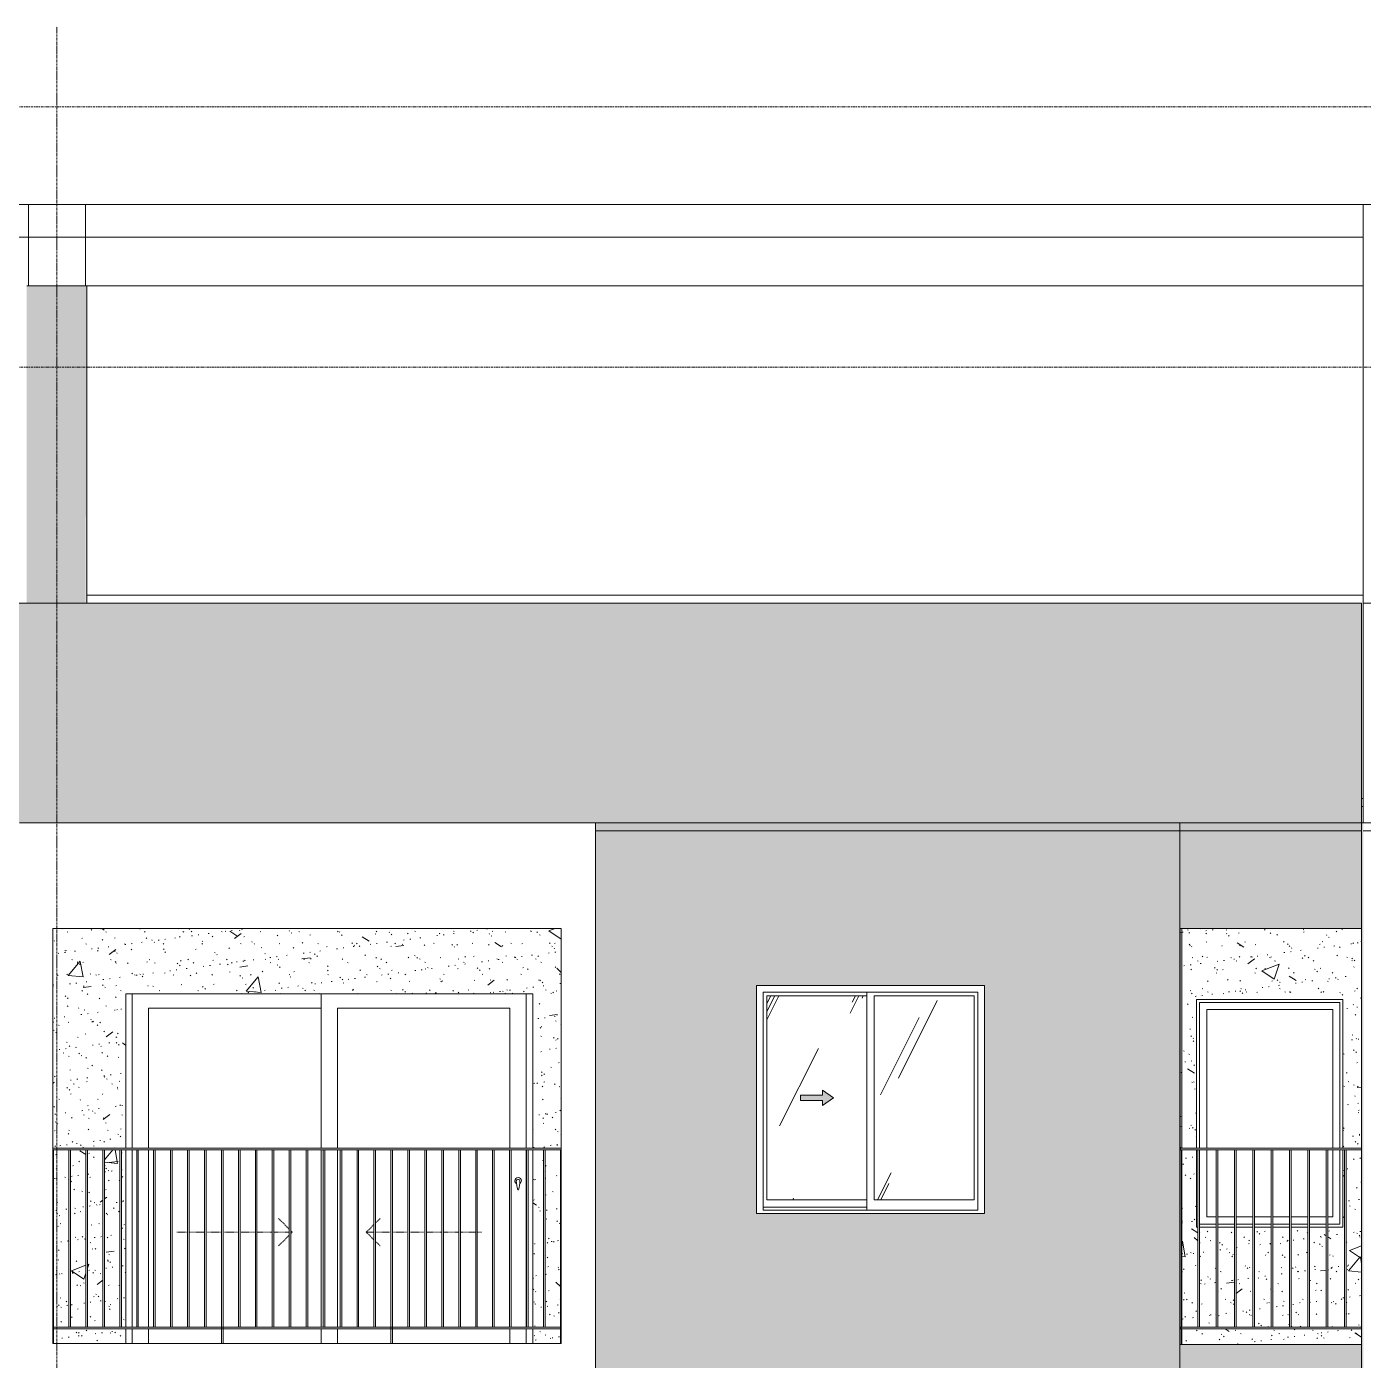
# Model space of a CAD drawing. Header units: millimetres. Extents: x 1240 to 198004, y -7796 to 35300.
# Drawn here: x 61552 to 69762, y 26097 to 34292 of the extents above; entities that cross this region are included whole.
import ezdxf

# ---------------------------------------------------------------- set-up
doc = ezdxf.new("R2010")
doc.units = ezdxf.units.MM
for name, pattern in [('1 NÉT CALL OUT', [6, 3, -3]), ('Centre', [31.75, 6.35, -4.7625, 15.875, -4.7625]), ('Dash', [6, 3, -3]), ('Grid Line', [22.225, 12.7, -3.175, 3.175, -3.175])]:
    doc.linetypes.add(name, pattern=pattern)
for name, color, linetype, lineweight in [('0-1', 7, 'Continuous', 5), ('A-DETL-GENF', 92, 'Continuous', 9), ('A-DETL-GENF-2', 92, '1 NÉT CALL OUT', 9), ('A-DOOR', 31, 'Continuous', 9), ('A-DOOR-FRAM', 31, 'Continuous', 9), ('A-DOOR-HDLN', 31, 'Dash', 18), ('A-FLOR', 192, 'Continuous', 9), ('A-FLOR-2', 7, 'Continuous', 9), ('A-FLOR-HRAL', 11, 'Continuous', 9), ('A-FLOR-HRAL-1', 253, 'Continuous', 9), ('A-FLOR-LEVL-2', 51, 'Centre', 9), ('A-GLAZ', 151, 'Continuous', 9), ('A-GLAZ-1', 7, 'Continuous', 9), ('A-GLAZ-3', 7, '1 NÉT CALL OUT', 9), ('A-WALL', 113, 'Continuous', 9), ('A-WALL-PATT-2', 9, 'Continuous', 9), ('A-WALL-PATT-3', 111, 'Continuous', 5), ('A-WALL-PATT-4', 111, 'Continuous', 9), ('I-WALL', 2, 'Continuous', 9), ('I-WALL-1', 7, 'Continuous', 9), ('S-BEAM-3', 7, 'Continuous', 9), ('S-COLS-1', 7, 'Continuous', 9), ('S-GRID-1', 1, 'Grid Line', 9)]:
    doc.layers.add(name, color=color, linetype=linetype, lineweight=lineweight)
pattern_1 = [(50, (377.7, 0), (1093.104, -95.634), [114.3, -1257.3]), (355, (377.7, 0), (-211.457, 1146.341), [91.44, -1005.84]), (100.451, (468.8, -8), (881.656, 1050.7), [97.14, -1068.54]), (46.184, (377.7, 304.8), (1626.475, -252.257), [171.45, -1885.95]), (96.636, (513.3, 283.8), (1424.416, 1484.565), [145.71, -1602.81]), (351.184, (377.7, 304.8), (1424.43, 1484.55), [137.16, -1508.76]), (21, (530.1, 228.6), (909.686, -613.591), [114.3, -1257.3]), (326, (530.1, 228.6), (370.812, 1105.129), [91.44, -1005.84]), (71.451, (606, 177.5), (1280.503, 491.528), [97.14, -1068.54]), (37.5, (377.74, 0), (18.5313, 507.3303), [50.292, -943.356, 50.292, -970.788, -1009.65]), (37.5, (377.74, 0), (18.5313, 507.3303), [-2014.728, 50.292, -959.358]), (7.5, (377.74, 0), (400.9178, 601.0836), [50.292, -531.876, 50.292, -920.496, -384.81]), (7.5, (377.74, 0), (400.9178, 601.0836), [-1552.956, 50.292, -334.518]), (327.5, (37.9, 0), (813.5452, -34.3737), [50.292, -330.708, 50.292, -1138.428, -1577.34]), (327.5, (37.9, 0), (813.5452, -34.3737), [-1569.72, 50.292, -1527.048]), (317.5, (-114.5, 0), (888.7755, 152.56), [50.292, -445.008, 50.292, -739.14, -1120.14]), (317.5, (-114.5, 0), (888.7755, 152.56), [-1284.732, 50.292, -1069.848])]
pattern_2 = [(37.5, (377.74, 0), (-4.79953, 146.8239), [5.029, -110.795, 5.029, -124.511, -123.825]), (37.5, (377.74, 0), (-4.79953, 146.8239), [-245.364, 5.029, -118.796]), (7.5, (377.74, 0), (134.85743, 215.0472), [5.029, -57.455, 5.029, -99.365, -40.005]), (7.5, (377.74, 0), (134.85743, 215.0472), [-166.878, 5.029, -34.976]), (327.5, (284.02, 0), (237.29776, 0.4316), [5.029, -33.071, 5.029, -132.131, -179.07]), (327.5, (284.02, 0), (237.29776, 0.4316), [-175.26, 5.029, -174.041]), (317.5, (284.02, 0), (229.06706, 66.8792), [5.029, -14.021, 5.029, -84.887, -102.87]), (317.5, (284.02, 0), (229.06706, 66.8792), [-108.966, 5.029, -97.841])]
pattern_3 = [(63.435, (2168, 104.33), (-0.0014, 1524.001), [532.463, -2875.304]), (63.435, (644, 104.33), (-0.0014, 1524.001), [532.463, -2875.304]), (63.435, (2897.55, 398.8), (-0.0014, 1524.001), [532.463, -2875.304]), (63.435, (1373.55, 398.8), (-0.0014, 1524.001), [532.463, -2875.304]), (63.435, (2787.1, 294.83), (-0.0014, 1524.001), [532.463, -2875.304]), (63.435, (1263.1, 294.83), (-0.0014, 1524.001), [532.463, -2875.304]), (63.435, (2674.6, 890.1), (-0.0014, 1524.001), [258.802, -3148.965]), (63.435, (1150.6, 890.1), (-0.0014, 1524.001), [258.802, -3148.965]), (63.435, (2600.96, 797.95), (-0.0014, 1524.001), [532.463, -2875.304]), (63.435, (1076.96, 797.95), (-0.0014, 1524.001), [532.463, -2875.304]), (63.435, (2613.95, 864.1), (-0.0014, 1524.001), [532.463, -2875.304]), (63.435, (1089.95, 864.1), (-0.0014, 1524.001), [532.463, -2875.304]), (63.435, (1999.1, 573.94), (-0.0014, 1524.001), [532.463, -2875.304]), (63.435, (475.1, 573.94), (-0.0014, 1524.001), [532.463, -2875.304]), (63.435, (2012.1, 651.9), (-0.0014, 1524.001), [532.463, -2875.304]), (63.435, (488.1, 651.9), (-0.0014, 1524.001), [532.463, -2875.304]), (63.435, (2015.6, 708.1), (-0.0014, 1524.001), [532.463, -2875.304]), (63.435, (491.6, 708.1), (-0.0014, 1524.001), [532.463, -2875.304])]

# ---------------------------------------------------------------- blocks, each defined once
blk = doc.blocks.new('NCV_TKTC_KET CAU_rvt-1-TKCS_MẶT ĐỨNG NỘI KHU 1')
at = {"layer": 'A-FLOR-2'}
for p, q in [((53361.9, 33200), (69761.8, 33200)), ((69761.8, 33000), (53361.9, 33000))]:
    blk.add_line(p, q, dxfattribs=at)
at = {"layer": 'S-BEAM-3'}
for p, q in [((53661.9, 33200), (61561.9, 33200)), ((61561.9, 32700), (61561.9, 33200)), ((61911.9, 33200), (69761.8, 33200)), ((61911.9, 33200), (61911.9, 32700)), ((61921.9, 32700), (69761.8, 32700))]:
    blk.add_line(p, q, dxfattribs=at)
at = {"layer": 'S-COLS-1'}
for p, q in [((61561.9, 32700), (61561.9, 33200)), ((61911.9, 33200), (61561.9, 33200)), ((61911.9, 32700), (61911.9, 33200)), ((69761.8, 29400), (69761.8, 33200)), ((70111.8, 33200), (69761.8, 33200))]:
    blk.add_line(p, q, dxfattribs=at)
blk = doc.blocks.new('M_Fixed - 900 x 1400-901191-TKCS_MẶT ĐỨNG NỘI KHU 1')
at = {"layer": 'A-GLAZ-1'}
for p, q in [((68756, 7896), (69618, 7896)), ((68756, 7000), (68756, 7896)), ((69618, 7896), (69618, 7000)), ((68800, 7852), (69574, 7852)), ((68800, 7000), (68800, 7852)), ((69574, 7852), (69574, 7000)), ((68800, 6578), (68800, 6990)), ((69574, 6990), (69574, 6578)), ((69618, 6990), (69618, 6534)), ((68859, 6578), (68800, 6578)), ((68971.5, 6578), (68869, 6578)), ((69084, 6578), (68981.5, 6578)), ((69196.5, 6578), (69094, 6578)), ((69309, 6578), (69206.5, 6578)), ((69421.5, 6578), (69319, 6578)), ((69534, 6578), (69431.5, 6578)), ((69574, 6578), (69544, 6578)), ((68859, 6534), (68756.5, 6534)), ((68971.5, 6534), (68869, 6534)), ((69084, 6534), (68981.5, 6534)), ((69196.5, 6534), (69094, 6534)), ((69309, 6534), (69206.5, 6534)), ((69421.5, 6534), (69319, 6534)), ((69534, 6534), (69431.5, 6534)), ((69618, 6534), (69544, 6534))]:
    blk.add_line(p, q, dxfattribs=at)
blk = doc.blocks.new('Railing - 10mm-901206-TKCS_MẶT ĐỨNG NỘI KHU 1')
at = {"layer": 'A-FLOR-HRAL-1'}
for p, q in [((68746.5, 5900), (68746.5, 6990)), ((68756.5, 5900), (68756.5, 6990))]:
    blk.add_line(p, q, dxfattribs=at)
blk = doc.blocks.new('Railing - 50 x 10mm-901205-TKCS_MẶT ĐỨNG NỘI KHU 1')
at = {"layer": 'A-FLOR-HRAL-1'}
for p in [(68634.9, 6990), (68644, 5794)]:
    blk.add_line(p, (68644, 6990), dxfattribs=at)
blk = doc.blocks.new('Railing - Railing-V158-TKCS_MẶT ĐỨNG NỘI KHU 1')
at = {"layer": 'A-FLOR-HRAL-1'}
for p, q in [((68639, 22890), (68639, 22900)), ((68639, 22900), (69751.9, 22900)), ((69751.9, 22890), (68639, 22890))]:
    blk.add_line(p, q, dxfattribs=at)
for name, p in [('Railing - 50 x 10mm-901205-TKCS_MẶT ĐỨNG NỘI KHU 1', (0, 17000)), ('Railing - 10mm-901206-TKCS_MẶT ĐỨNG NỘI KHU 1', (0, 17000)), ('Railing - 10mm-901206-TKCS_MẶT ĐỨNG NỘI KHU 1', (112.5, 17000)), ('Railing - 10mm-901206-TKCS_MẶT ĐỨNG NỘI KHU 1', (225, 17000)), ('Railing - 10mm-901206-TKCS_MẶT ĐỨNG NỘI KHU 1', (337.5, 17000)), ('Railing - 10mm-901206-TKCS_MẶT ĐỨNG NỘI KHU 1', (450, 17000)), ('Railing - 10mm-901206-TKCS_MẶT ĐỨNG NỘI KHU 1', (562.5, 17000)), ('Railing - 10mm-901206-TKCS_MẶT ĐỨNG NỘI KHU 1', (675, 17000)), ('Railing - 10mm-901206-TKCS_MẶT ĐỨNG NỘI KHU 1', (787.5, 17000)), ('Railing - 10mm-901206-TKCS_MẶT ĐỨNG NỘI KHU 1', (900, 17000))]:
    blk.add_blockref(name, p)
blk = doc.blocks.new('Top Rail Type - Top Rail_Internal_-V159-TKCS_MẶT ĐỨNG NỘI KHU 1')
at = {"layer": 'A-FLOR-HRAL-1'}
for p, q in [((68639, 23990), (68639, 24000)), ((69751.9, 24000), (68639, 24000)), ((68639, 23990), (69751.9, 23990))]:
    blk.add_line(p, q, dxfattribs=at)
blk = doc.blocks.new('NCV_TKTC_TANG 6 - 8_rvt-2-TKCS_MẶT ĐỨNG NỘI KHU 1')
at = {"layer": 'A-WALL-PATT-2'}
h = blk.add_hatch(dxfattribs=at)
h.set_pattern_fill('FP_5', color=256, style=0, pattern_type=2)
h.set_pattern_definition(pattern_1)
h.paths.add_polyline_path([(64816.1, 26200), (64830.3, 26200), (64830.3, 26290), (64660.3, 26290), (64660.3, 26200)])
h.paths.add_polyline_path([(62160.3, 26200), (62160.3, 26290), (61716.9, 26290), (61716.9, 26200), (61913.3, 26200)])
h.paths.add_polyline_path([(62029.3, 26300), (62123.4, 26300), (62123.4, 27390), (62029.3, 27390), (62029.3, 26376.1)])
h.paths.add_polyline_path([(62133.4, 26300), (62160.3, 26300), (62160.3, 27390), (62133.4, 27390), (62133.4, 26376.1)])
h.paths.add_polyline_path([(61925.2, 26300), (62019.3, 26300), (62019.3, 27390), (61925.2, 27390), (61925.2, 26376.1)])
h.paths.add_polyline_path([(61915.2, 26300), (61915.2, 27390), (61821, 27390), (61821, 26300), (61913.3, 26300)])
h.paths.add_polyline_path([(64830.3, 26300), (64830.3, 27390), (64736.2, 27390), (64736.2, 26300), (64817.7, 26300)])
h.paths.add_polyline_path([(64726.2, 26300), (64726.2, 27390), (64660.3, 27390), (64660.3, 26300)])
h.paths.add_polyline_path([(61811, 26300), (61811, 27390), (61716.9, 27390), (61716.9, 26300), (61760.7, 26300)])
h.paths.add_polyline_path([(62160.3, 27400), (62160.3, 28350), (64660.3, 28350), (64660.3, 27400), (64835.3, 27400), (64835.3, 28750), (61711.9, 28750), (61711.9, 27400), (61975.1, 27400)])
h = blk.add_hatch(dxfattribs=at)
h.set_pattern_fill('FP_4', color=256, style=0, pattern_type=2)
h.set_pattern_definition(pattern_2)
h.paths.add_polyline_path([(64816.1, 26200), (64830.3, 26200), (64830.3, 26290), (64660.3, 26290), (64660.3, 26200)])
h.paths.add_polyline_path([(62160.3, 26200), (62160.3, 26290), (61716.9, 26290), (61716.9, 26200), (61913.3, 26200)])
h.paths.add_polyline_path([(62029.3, 26300), (62123.4, 26300), (62123.4, 27390), (62029.3, 27390), (62029.3, 26376.1)])
h.paths.add_polyline_path([(62133.4, 26300), (62160.3, 26300), (62160.3, 27390), (62133.4, 27390), (62133.4, 26376.1)])
h.paths.add_polyline_path([(61925.2, 26300), (62019.3, 26300), (62019.3, 27390), (61925.2, 27390), (61925.2, 26376.1)])
h.paths.add_polyline_path([(61915.2, 26300), (61915.2, 27390), (61821, 27390), (61821, 26300), (61913.3, 26300)])
h.paths.add_polyline_path([(64830.3, 26300), (64830.3, 27390), (64736.2, 27390), (64736.2, 26300), (64817.7, 26300)])
h.paths.add_polyline_path([(64726.2, 26300), (64726.2, 27390), (64660.3, 27390), (64660.3, 26300)])
h.paths.add_polyline_path([(61811, 26300), (61811, 27390), (61716.9, 27390), (61716.9, 26300), (61760.7, 26300)])
h.paths.add_polyline_path([(62160.3, 27400), (62160.3, 28350), (64660.3, 28350), (64660.3, 27400), (64835.3, 27400), (64835.3, 28750), (61711.9, 28750), (61711.9, 27400), (61975.1, 27400)])
h = blk.add_hatch(dxfattribs=at)
h.set_pattern_fill('FP_5', color=256, style=0, pattern_type=2)
h.set_pattern_definition(pattern_1)
h.paths.add_polyline_path([(68867.6, 26194), (69751.9, 26194), (69751.9, 26290), (68646.9, 26290), (68646.9, 26194)])
h.paths.add_polyline_path([(69431.5, 26300), (69534, 26300), (69534, 26915), (69431.5, 26915), (69431.5, 26300.1)])
h.paths.add_polyline_path([(69421.5, 26300), (69421.5, 26915), (69319, 26915), (69319, 26300)])
h.paths.add_polyline_path([(68646.9, 26300), (68746.5, 26300), (68746.5, 26915), (68737, 26915), (68737, 27390), (68646.9, 27390), (68646.9, 26376.1)])
h.paths.add_polyline_path([(68756.5, 26300), (68859, 26300), (68859, 26915), (68756.5, 26915), (68756.5, 26376.1)])
h.paths.add_polyline_path([(68869, 26300), (68971.5, 26300), (68971.5, 26915), (68869, 26915), (68869, 26376.1)])
h.paths.add_polyline_path([(68981.5, 26300), (69084, 26300), (69084, 26915), (68981.5, 26915), (68981.5, 26376.1)])
h.paths.add_polyline_path([(69309, 26300), (69309, 26915), (69206.5, 26915), (69206.5, 26300)])
h.paths.add_polyline_path([(69196.5, 26300), (69196.5, 26915), (69094, 26915), (69094, 26300)])
h.paths.add_polyline_path([(69663.4, 26300), (69751.9, 26300), (69751.9, 27390), (69656.5, 27390), (69656.5, 26300)])
h.paths.add_polyline_path([(69544, 26300), (69646.5, 26300), (69646.5, 27390), (69637, 27390), (69637, 26915), (69544, 26915), (69544, 26376.1)])
h.paths.add_polyline_path([(68636.9, 27390), (68636.9, 28750), (68634.9, 28750), (68634.9, 27390)])
h.paths.add_polyline_path([(69637, 27400), (69751.9, 27400), (69751.9, 28750), (68646.9, 28750), (68646.9, 27400), (68737, 27400), (68737, 28315), (69637, 28315), (69637, 27633.6)])
h = blk.add_hatch(dxfattribs=at)
h.set_pattern_fill('FP_4', color=256, style=0, pattern_type=2)
h.set_pattern_definition(pattern_2)
h.paths.add_polyline_path([(68867.6, 26194), (69751.9, 26194), (69751.9, 26290), (68646.9, 26290), (68646.9, 26194)])
h.paths.add_polyline_path([(69431.5, 26300), (69534, 26300), (69534, 26915), (69431.5, 26915), (69431.5, 26300.1)])
h.paths.add_polyline_path([(69421.5, 26300), (69421.5, 26915), (69319, 26915), (69319, 26300)])
h.paths.add_polyline_path([(68646.9, 26300), (68746.5, 26300), (68746.5, 26915), (68737, 26915), (68737, 27390), (68646.9, 27390), (68646.9, 26376.1)])
h.paths.add_polyline_path([(68756.5, 26300), (68859, 26300), (68859, 26915), (68756.5, 26915), (68756.5, 26376.1)])
h.paths.add_polyline_path([(68869, 26300), (68971.5, 26300), (68971.5, 26915), (68869, 26915), (68869, 26376.1)])
h.paths.add_polyline_path([(68981.5, 26300), (69084, 26300), (69084, 26915), (68981.5, 26915), (68981.5, 26376.1)])
h.paths.add_polyline_path([(69309, 26300), (69309, 26915), (69206.5, 26915), (69206.5, 26300)])
h.paths.add_polyline_path([(69196.5, 26300), (69196.5, 26915), (69094, 26915), (69094, 26300)])
h.paths.add_polyline_path([(69663.4, 26300), (69751.9, 26300), (69751.9, 27390), (69656.5, 27390), (69656.5, 26300)])
h.paths.add_polyline_path([(69544, 26300), (69646.5, 26300), (69646.5, 27390), (69637, 27390), (69637, 26915), (69544, 26915), (69544, 26376.1)])
h.paths.add_polyline_path([(68636.9, 27390), (68636.9, 28750), (68634.9, 28750), (68634.9, 27390)])
h.paths.add_polyline_path([(69637, 27400), (69751.9, 27400), (69751.9, 28750), (68646.9, 28750), (68646.9, 27400), (68737, 27400), (68737, 28315), (69637, 28315), (69637, 27633.6)])
h = blk.add_hatch(dxfattribs=at)
h.set_pattern_fill('FP_5', color=256, style=0, pattern_type=2)
h.set_pattern_definition(pattern_1)
h.paths.add_polyline_path([(68644, 26194), (68646.9, 26194), (68646.5, 26290), (68644, 26290)])
h.paths.add_polyline_path([(68644, 26300), (68646.9, 26300), (68646.9, 27390), (68644, 27390), (68644, 26376.1)])
h.paths.add_polyline_path([(68636.9, 27390), (68639, 27390), (68639, 27400), (68646.9, 27400), (68646.9, 28750), (68636.9, 28750), (68636.9, 27633.6)])
h = blk.add_hatch(dxfattribs=at)
h.set_pattern_fill('FP_4', color=256, style=0, pattern_type=2)
h.set_pattern_definition(pattern_2)
h.paths.add_polyline_path([(68644, 26194), (68646.9, 26194), (68646.5, 26290), (68644, 26290)])
h.paths.add_polyline_path([(68644, 26300), (68646.9, 26300), (68646.9, 27390), (68644, 27390), (68644, 26376.1)])
h.paths.add_polyline_path([(68636.9, 27390), (68639, 27390), (68639, 27400), (68646.9, 27400), (68646.9, 28750), (68636.9, 28750), (68636.9, 27633.6)])
at = {"layer": 'I-WALL-1'}
for p, q in [((68636.9, 27390), (68636.9, 28750)), ((68646.9, 28750), (68646.9, 27400)), ((62160.3, 27400), (62160.3, 28350)), ((62160.3, 28350), (64660.3, 28350)), ((64660.3, 28350), (64660.3, 27400)), ((68737, 27400), (68737, 28315)), ((68737, 28315), (69637, 28315)), ((69637, 28315), (69637, 27400)), ((62160.3, 26300), (62160.3, 27390)), ((64660.3, 27390), (64660.3, 26300)), ((68646.9, 27390), (68646.9, 26300)), ((68737, 26915), (68737, 27390)), ((69637, 27390), (69637, 26915)), ((68746.5, 26915), (68737, 26915)), ((68859, 26915), (68756.5, 26915)), ((68971.5, 26915), (68869, 26915)), ((69084, 26915), (68981.5, 26915)), ((69196.5, 26915), (69094, 26915)), ((69309, 26915), (69206.5, 26915)), ((69421.5, 26915), (69319, 26915)), ((69534, 26915), (69431.5, 26915)), ((69637, 26915), (69544, 26915)), ((62160.3, 26200), (62160.3, 26290)), ((64660.3, 26290), (64660.3, 26200)), ((68646.9, 26290), (68646.9, 26194))]:
    blk.add_line(p, q, dxfattribs=at)
at = {"layer": 'A-FLOR-HRAL'}
for name in ['Railing - Railing-V158-TKCS_MẶT ĐỨNG NỘI KHU 1', 'Top Rail Type - Top Rail_Internal_-V159-TKCS_MẶT ĐỨNG NỘI KHU 1']:
    blk.add_blockref(name, (0, 3400), dxfattribs=at)
at = {"layer": 'A-GLAZ'}
blk.add_blockref('M_Fixed - 900 x 1400-901191-TKCS_MẶT ĐỨNG NỘI KHU 1', (0, 20400), dxfattribs=at)
blk = doc.blocks.new('1_FAMILY RVT - W01-WxH 1400x1400xmm-V248-TKCS_MẶT ĐỨNG NỘI KHU 1')
at = {"layer": 'A-DETL-GENF-2'}
blk.add_hatch(color=256, dxfattribs=at).paths.add_polyline_path([(66439.8, 27662.1), (66507.5, 27709.5), (66439.8, 27757), (66439.8, 27726.5), (66304.3, 27726.5), (66304.3, 27692.6), (66439.8, 27692.6)])
at = {"layer": 'A-GLAZ'}
h = blk.add_hatch(dxfattribs=at)
h.set_pattern_fill('FP_7', color=256, style=0, pattern_type=2)
h.set_pattern_definition(pattern_3)
h.paths.add_polyline_path([(66713.1, 27082.6), (66713.1, 28336.5), (66098.8, 28336.5), (66098.8, 27082.6)])
h.paths.add_polyline_path([(66439.8, 27662.1), (66439.8, 27692.6), (66304.3, 27692.6), (66304.3, 27726.5), (66439.8, 27726.5), (66439.8, 27757), (66507.5, 27709.5), (66483.4, 27692.6)])
h = blk.add_hatch(dxfattribs=at)
h.set_pattern_fill('FP_7', color=256, style=0, pattern_type=2)
h.set_pattern_definition(pattern_3)
h.paths.add_polyline_path([(67371.8, 27082.6), (67371.8, 28336.5), (66757.5, 28336.5), (66757.5, 27082.6), (67080.1, 27082.6)])
at = {"layer": 'A-DETL-GENF'}
for p, q in [((66439.8, 27757), (66439.8, 27726.5)), ((66507.5, 27709.5), (66439.8, 27757)), ((66507.5, 27709.5), (66439.8, 27757)), ((66439.8, 27757), (66439.8, 27726.5)), ((66304.3, 27726.5), (66304.3, 27692.6)), ((66304.3, 27726.5), (66439.8, 27726.5)), ((66439.8, 27726.5), (66304.3, 27726.5)), ((66304.3, 27726.5), (66304.3, 27692.6)), ((66304.3, 27692.6), (66439.8, 27692.6)), ((66304.3, 27692.6), (66439.8, 27692.6)), ((66507.5, 27709.5), (66439.8, 27662.1)), ((66439.8, 27662.1), (66507.5, 27709.5)), ((66439.8, 27692.6), (66439.8, 27662.1)), ((66439.8, 27692.6), (66439.8, 27662.1))]:
    blk.add_line(p, q, dxfattribs=at)
at = {"layer": 'A-GLAZ'}
for p, q in [((67435.3, 28400), (66035.3, 28400)), ((66035.3, 28400), (66035.3, 27000)), ((66076.2, 28359.1), (67394.4, 28359.1)), ((66076.2, 27019), (66076.2, 28359.1)), ((66098.8, 28336.5), (66098.8, 27082.6)), ((66713.1, 28336.5), (66098.8, 28336.5)), ((66713.1, 28359.1), (66713.1, 27019)), ((66757.5, 27082.6), (66757.5, 28336.5)), ((66757.5, 28336.5), (67371.8, 28336.5)), ((67371.8, 28336.5), (67371.8, 27082.6)), ((67394.4, 27019), (67394.4, 28359.1)), ((67435.3, 28400), (67435.3, 27000)), ((66713.1, 27038.1), (66076.2, 27038.1)), ((66713.1, 27038.1), (66076.2, 27038.1)), ((67394.4, 27019), (66076.2, 27019)), ((66098.8, 27082.6), (66713.1, 27082.6)), ((67371.8, 27082.6), (66757.5, 27082.6)), ((67435.3, 27000), (66035.3, 27000))]:
    blk.add_line(p, q, dxfattribs=at)
blk = doc.blocks.new('DEG_02-DEG_03 - DEG_02-2500x2400mm-CỬA ĐI 02 CÁNH TRƯỢT-625766-TKCS_MẶT ĐỨNG NỘI KHU 1')
at = {"layer": 'A-DOOR'}
for p, q in [((55160.3, 10400), (55160.3, 11350)), ((56420.3, 11350), (56420.3, 10400)), ((54100.3, 11260), (54100.3, 10400)), ((54100.3, 11260), (55160.3, 11260)), ((55260.3, 11260), (55260.3, 10400)), ((55260.3, 11260), (56320.3, 11260)), ((56320.3, 10400), (56320.3, 11260)), ((54100.3, 10390), (54100.3, 9300)), ((55160.3, 9300), (55160.3, 10390)), ((55260.3, 10390), (55260.3, 9300)), ((56420.3, 10390), (56420.3, 9300)), ((54100.3, 9290), (54100.3, 9200)), ((55160.3, 9200), (55160.3, 9290)), ((55260.3, 9290), (55260.3, 9200)), ((56320.3, 9200), (56320.3, 9290)), ((56420.3, 9290), (56420.3, 9200))]:
    blk.add_line(p, q, dxfattribs=at)
at = {"layer": 'A-DOOR', "flags": 128}
blk.add_lwpolyline([(56371.8, 10208.7), (56371.8, 10208.7), (56371.8, 10208.7), (56371.8, 10208.7), (56371.8, 10208.7), (56371.8, 10208.7), (56371.8, 10208.7), (56371.7, 10208.7), (56371.7, 10208.7), (56371.7, 10208.7), (56371.7, 10208.7), (56371.6, 10208.7), (56371.6, 10208.7), (56371.6, 10208.7), (56371.5, 10208.7), (56371.5, 10208.7), (56371.5, 10208.7), (56371.4, 10208.7), (56371.4, 10208.7), (56371.4, 10208.7), (56371.3, 10208.7), (56371.3, 10208.7), (56371.2, 10208.7), (56371.2, 10208.7), (56371.1, 10208.7), (56371.1, 10208.7), (56371, 10208.7), (56371, 10208.7), (56370.9, 10208.7), (56370.9, 10208.7), (56370.8, 10208.7), (56370.7, 10208.7), (56370.7, 10208.7), (56370.6, 10208.7), (56370.6, 10208.7), (56370.5, 10208.7), (56370.4, 10208.7), (56370.4, 10208.7), (56370.3, 10208.7), (56370.3, 10208.7), (56370.2, 10208.7), (56370.1, 10208.7), (56370.1, 10208.7), (56370, 10208.7), (56370, 10208.7), (56369.9, 10208.7), (56369.9, 10208.7), (56369.8, 10208.7), (56369.7, 10208.7), (56369.7, 10208.7), (56369.6, 10208.7), (56369.6, 10208.7), (56369.5, 10208.7), (56369.5, 10208.7), (56369.4, 10208.7), (56369.4, 10208.7), (56369.3, 10208.7), (56369.3, 10208.7), (56369.2, 10208.7), (56369.2, 10208.7), (56369.2, 10208.7), (56369.1, 10208.7), (56369.1, 10208.7), (56369.1, 10208.7), (56369, 10208.7), (56369, 10208.7), (56369, 10208.7), (56368.9, 10208.7), (56368.9, 10208.7), (56368.9, 10208.7), (56368.9, 10208.7), (56368.9, 10208.7), (56368.8, 10208.7), (56368.8, 10208.7), (56368.8, 10208.7), (56368.8, 10208.7), (56368.8, 10208.7)], dxfattribs=at)
at = {"layer": 'A-DOOR'}
for centre, radius, start, end in [((56370.3, 10200), 20, 0, 180), ((56370.3, 10200), 20, 180, 240), ((56368.8, 10199.2), 9.45, 90, 180), ((56524.1, 10199.2), 164.8, 180, 199.13397), ((56371.8, 10199.2), 9.45, 0, 90), ((56216.5, 10199.2), 164.8, 340.86603, 0), ((56370.3, 10200), 20, 300, 0), ((56370.7, 10146), 2.34, 199.13397, 261.03098), ((56369.9, 10146), 2.34, 278.96902, 340.86603)]:
    blk.add_arc(centre, radius, start, end, dxfattribs=at)
at = {"layer": 'A-DOOR-FRAM'}
for p, q in [((54000.3, 10400), (54000.3, 11350)), ((56420.3, 10400), (56420.3, 11350)), ((54000.3, 9300), (54000.3, 10390)), ((56420.3, 9300), (56420.3, 10390)), ((54000.3, 9200), (54000.3, 9290)), ((56420.3, 9200), (56420.3, 9290))]:
    blk.add_line(p, q, dxfattribs=at)
at = {"layer": 'A-DOOR-HDLN'}
for p, q in [((54964.5, 9902.8), (54898.2, 9969.1)), ((55495.1, 9941.7), (55522.4, 9969.1)), ((54273.1, 9884.2), (54339.8, 9884.2)), ((54349.8, 9884.2), (54443.9, 9884.2)), ((54453.9, 9884.2), (54548.1, 9884.2)), ((54558.1, 9884.2), (54652.2, 9884.2)), ((54662.2, 9884.2), (54756.3, 9884.2)), ((54766.3, 9884.2), (54860.4, 9884.2)), ((54870.4, 9884.2), (54964.5, 9884.2)), ((54964.5, 9865.7), (54898.2, 9799.4)), ((54983.1, 9884.2), (54974.5, 9892.8)), ((54983.1, 9884.2), (54974.5, 9875.7)), ((54974.5, 9884.2), (54983.1, 9884.2)), ((55437.6, 9884.2), (55485.1, 9931.7)), ((55437.6, 9884.2), (55485.1, 9836.7)), ((55485.1, 9884.2), (55437.6, 9884.2)), ((55589.2, 9884.2), (55495.1, 9884.2)), ((55693.3, 9884.2), (55599.2, 9884.2)), ((55797.4, 9884.2), (55703.3, 9884.2)), ((55901.5, 9884.2), (55807.4, 9884.2)), ((56005.6, 9884.2), (55911.5, 9884.2)), ((56109.7, 9884.2), (56015.6, 9884.2)), ((56147.6, 9884.2), (56119.7, 9884.2)), ((55495.1, 9826.7), (55522.4, 9799.4))]:
    blk.add_line(p, q, dxfattribs=at)
blk = doc.blocks.new('Railing - 10mm-1251313-TKCS_MẶT ĐỨNG NỘI KHU 1')
at = {"layer": 'A-FLOR-HRAL'}
for p, q in [((61811, 5900), (61811, 6990)), ((61821, 6990), (61821, 5900))]:
    blk.add_line(p, q, dxfattribs=at)
blk = doc.blocks.new('Railing - 50 x 10mm-1251315-TKCS_MẶT ĐỨNG NỘI KHU 1')
at = {"layer": 'A-FLOR-HRAL'}
for p, q in [((62758.1, 6990), (62748.1, 6990)), ((62748.1, 5800), (62748.1, 6990)), ((62758.1, 6990), (62758.1, 5800))]:
    blk.add_line(p, q, dxfattribs=at)
blk = doc.blocks.new('Railing - 50 x 10mm-1251311-TKCS_MẶT ĐỨNG NỘI KHU 1')
at = {"layer": 'A-FLOR-HRAL'}
for q in [(61711.9, 6990), (61716.9, 5800)]:
    blk.add_line((61716.9, 6990), q, dxfattribs=at)
blk = doc.blocks.new('Railing - 50 x 10mm-V221-TKCS_MẶT ĐỨNG NỘI KHU 1')
at = {"layer": 'A-FLOR-HRAL'}
for p in [(64835.3, 20590), (64830.3, 19399.7)]:
    blk.add_line(p, (64830.3, 20590), dxfattribs=at)
blk = doc.blocks.new('Railing - Railing-3828163-TKCS_MẶT ĐỨNG NỘI KHU 1')
at = {"layer": 'A-FLOR-HRAL'}
for p, q in [((61711.9, 26300), (64835.3, 26300)), ((61711.9, 26290), (64835.3, 26290))]:
    blk.add_line(p, q, dxfattribs=at)
for name, p in [('Railing - 50 x 10mm-1251311-TKCS_MẶT ĐỨNG NỘI KHU 1', (0, 20400)), ('Railing - 10mm-1251313-TKCS_MẶT ĐỨNG NỘI KHU 1', (0, 20400)), ('Railing - 10mm-1251313-TKCS_MẶT ĐỨNG NỘI KHU 1', (104.1, 20400)), ('Railing - 10mm-1251313-TKCS_MẶT ĐỨNG NỘI KHU 1', (208.2, 20400)), ('Railing - 10mm-1251313-TKCS_MẶT ĐỨNG NỘI KHU 1', (312.3, 20400)), ('Railing - 10mm-1251313-TKCS_MẶT ĐỨNG NỘI KHU 1', (416.4, 20400)), ('Railing - 10mm-1251313-TKCS_MẶT ĐỨNG NỘI KHU 1', (520.6, 20400)), ('Railing - 10mm-1251313-TKCS_MẶT ĐỨNG NỘI KHU 1', (624.7, 20400)), ('Railing - 10mm-1251313-TKCS_MẶT ĐỨNG NỘI KHU 1', (728.8, 20400)), ('Railing - 10mm-1251313-TKCS_MẶT ĐỨNG NỘI KHU 1', (832.9, 20400)), ('Railing - 50 x 10mm-1251315-TKCS_MẶT ĐỨNG NỘI KHU 1', (0, 20400)), ('Railing - 10mm-1251313-TKCS_MẶT ĐỨNG NỘI KHU 1', (1041.1, 20400)), ('Railing - 10mm-1251313-TKCS_MẶT ĐỨNG NỘI KHU 1', (1145.2, 20400)), ('Railing - 10mm-1251313-TKCS_MẶT ĐỨNG NỘI KHU 1', (1249.3, 20400)), ('Railing - 10mm-1251313-TKCS_MẶT ĐỨNG NỘI KHU 1', (1353.5, 20400)), ('Railing - 10mm-1251313-TKCS_MẶT ĐỨNG NỘI KHU 1', (1457.6, 20400)), ('Railing - 10mm-1251313-TKCS_MẶT ĐỨNG NỘI KHU 1', (1561.7, 20400)), ('Railing - 10mm-1251313-TKCS_MẶT ĐỨNG NỘI KHU 1', (1665.8, 20400)), ('Railing - 10mm-1251313-TKCS_MẶT ĐỨNG NỘI KHU 1', (1769.9, 20400)), ('Railing - 10mm-1251313-TKCS_MẶT ĐỨNG NỘI KHU 1', (1874, 20400)), ('Railing - 50 x 10mm-1251315-TKCS_MẶT ĐỨNG NỘI KHU 1', (1041.1, 20400)), ('Railing - 10mm-1251313-TKCS_MẶT ĐỨNG NỘI KHU 1', (2082.2, 20400)), ('Railing - 10mm-1251313-TKCS_MẶT ĐỨNG NỘI KHU 1', (2186.4, 20400)), ('Railing - 10mm-1251313-TKCS_MẶT ĐỨNG NỘI KHU 1', (2290.5, 20400)), ('Railing - 10mm-1251313-TKCS_MẶT ĐỨNG NỘI KHU 1', (2394.6, 20400)), ('Railing - 10mm-1251313-TKCS_MẶT ĐỨNG NỘI KHU 1', (2498.7, 20400)), ('Railing - 10mm-1251313-TKCS_MẶT ĐỨNG NỘI KHU 1', (2602.8, 20400)), ('Railing - 10mm-1251313-TKCS_MẶT ĐỨNG NỘI KHU 1', (2706.9, 20400)), ('Railing - 10mm-1251313-TKCS_MẶT ĐỨNG NỘI KHU 1', (2811, 20400)), ('Railing - 10mm-1251313-TKCS_MẶT ĐỨNG NỘI KHU 1', (2915.1, 20400)), ('Railing - 50 x 10mm-V221-TKCS_MẶT ĐỨNG NỘI KHU 1', (0, 6800))]:
    blk.add_blockref(name, p)
blk = doc.blocks.new('Top Rail Type - Top Rail_Internal_-3828164-TKCS_MẶT ĐỨNG NỘI KHU 1')
at = {"layer": 'A-FLOR-HRAL'}
for p, q in [((64835.3, 27400), (61711.9, 27400)), ((61711.9, 27390), (64835.3, 27390))]:
    blk.add_line(p, q, dxfattribs=at)

msp = doc.modelspace()

# ---------------------------------------------------------------- hatches: boundary and pattern name
at = {"layer": 'A-WALL-PATT-3'}
for points in [[(61911.9, 30750), (61911.9, 32700), (61551.9, 32700), (61551.9, 30750)], [(61921.9, 30750), (61921.9, 32700), (61911.9, 32700), (61913.3, 30750)], [(61501.9, 29350), (61501.9, 29400), (65045.3, 29400), (65045.3, 29350), (69751.9, 29350), (69751.9, 30750), (53351.9, 30750), (53351.9, 29400), (56845.3, 29400), (56845.3, 29350), (59330, 29350)], [(69751.9, 26000), (69761.9, 26000), (69761.9, 29400), (69751.9, 29400), (69751.9, 26376.1)]]:
    msp.add_hatch(color=256, dxfattribs=at).paths.add_polyline_path(points)
at = {"layer": 'A-WALL-PATT-4'}
h = msp.add_hatch(color=256, dxfattribs=at)
h.paths.add_polyline_path([(68371.7, 26000), (68634.9, 26000), (68634.9, 29400), (65045.3, 29400), (65045.3, 26000), (67080.1, 26000)])
h.paths.add_polyline_path([(66076.2, 27000), (66035.3, 27000), (66035.3, 28400), (67435.3, 28400), (67435.3, 27000), (67080.1, 27000)])
for points in [[(69663.4, 28750), (69751.9, 28750), (69751.9, 29400), (68634.9, 29400), (68634.9, 28750)], [(68634.9, 26000), (69751.9, 26000), (69751.9, 26194), (68634.9, 26194)]]:
    msp.add_hatch(color=256, dxfattribs=at).paths.add_polyline_path(points)

# ---------------------------------------------------------------- linework, layer by layer
at = {"layer": 'A-FLOR'}
msp.add_line((69751.9, 29500), (69761.8, 29500), dxfattribs=at)
at = {"layer": 'A-FLOR-LEVL-2'}
for p, q in [((1240.2, 33800), (91585, 33800)), ((1240.2, 32200), (91585, 32200)), ((1240.2, 29400), (91585, 29400))]:
    msp.add_line(p, q, dxfattribs=at)
at = {"layer": 'A-WALL'}
for p, q in [((61921.9, 32700), (61551.9, 32700)), ((61921.9, 32700), (61921.9, 30750)), ((69761.8, 30800), (61921.9, 30800)), ((69751.9, 29550), (69761.8, 29550)), ((65035.3, 29400), (61511.9, 29400)), ((68634.9, 29400), (65035.3, 29400)), ((65045.3, 29400), (65045.3, 5600)), ((68634.9, 22600), (68634.9, 29400)), ((69751.9, 15800), (69751.9, 29400)), ((69751.9, 29400), (69761.9, 29400)), ((73386.9, 29400), (69761.9, 29400)), ((61711.9, 26200), (61711.9, 28750)), ((61711.9, 28750), (64835.3, 28750)), ((64835.3, 28750), (64835.3, 26200)), ((64835.3, 26200), (61711.9, 26200))]:
    msp.add_line(p, q, dxfattribs=at)
at = {"layer": 'I-WALL'}
for p, q in [((69751.9, 30750), (53351.9, 30750)), ((69751.9, 29400), (69751.9, 30750)), ((69761.9, 30750), (69761.9, 29400)), ((69761.9, 30750), (78648.6, 30750)), ((69751.9, 29400), (68634.9, 29400)), ((65045.3, 29350), (69751.9, 29350)), ((69761.9, 29350), (78648.6, 29350)), ((68634.9, 28750), (69751.9, 28750)), ((69751.9, 26194), (68634.9, 26194))]:
    msp.add_line(p, q, dxfattribs=at)
at = {"layer": 'S-GRID-1'}
for p, q in [((61736.9, 30542.5), (61736.9, 34292.5)), ((61736.9, -2695.9), (61736.9, 30542.5))]:
    msp.add_line(p, q, dxfattribs=at)

# ---------------------------------------------------------------- block references
at = {"layer": '0-1'}
for name in ['NCV_TKTC_KET CAU_rvt-1-TKCS_MẶT ĐỨNG NỘI KHU 1', 'NCV_TKTC_TANG 6 - 8_rvt-2-TKCS_MẶT ĐỨNG NỘI KHU 1']:
    msp.add_blockref(name, (0, 0), dxfattribs=at)
at = {"layer": 'A-DOOR'}
msp.add_blockref('DEG_02-DEG_03 - DEG_02-2500x2400mm-CỬA ĐI 02 CÁNH TRƯỢT-625766-TKCS_MẶT ĐỨNG NỘI KHU 1', (8200, 17000), dxfattribs=at)
at = {"layer": 'A-FLOR-HRAL'}
for name in ['Top Rail Type - Top Rail_Internal_-3828164-TKCS_MẶT ĐỨNG NỘI KHU 1', 'Railing - Railing-3828163-TKCS_MẶT ĐỨNG NỘI KHU 1']:
    msp.add_blockref(name, (0, 0), dxfattribs=at)
at = {"layer": 'A-GLAZ-3'}
msp.add_blockref('1_FAMILY RVT - W01-WxH 1400x1400xmm-V248-TKCS_MẶT ĐỨNG NỘI KHU 1', (0, 0), dxfattribs=at)

doc.saveas('drawing.dxf')
